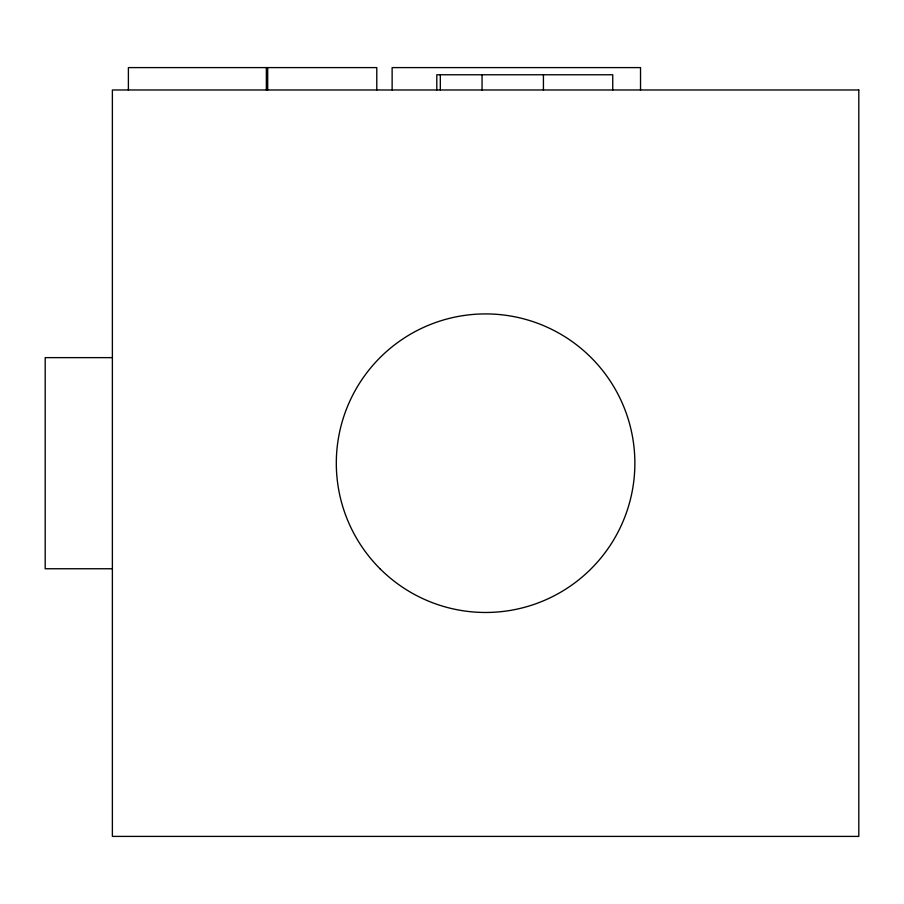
<?xml version="1.0" encoding="UTF-8"?>
<svg xmlns="http://www.w3.org/2000/svg" width="904" height="904" viewBox="0 0 904 904"><rect width="100%" height="100%" fill="white"/><g stroke="black" fill="none" stroke-linecap="round" stroke-linejoin="round"><path stroke-width="1.36" d="M112.378 357.634L45.2 357.634L45.2 568.752L112.378 568.752M640.529 89.982L640.529 67.597L392.133 67.597L392.133 89.982M612.742 89.982L612.742 74.761L436.801 74.761L436.801 89.982M543.428 74.761L543.428 89.982M482.058 74.761L482.058 89.982M440.316 74.761L440.316 89.982M376.787 89.982L376.787 67.597L128.391 67.597L128.391 89.982M267.686 67.597L267.686 89.982M266.352 67.597L266.352 89.982M858.8 89.982L112.378 89.982L112.378 836.403L858.8 836.403L858.8 89.982M380.03 568.752A149.284 149.284 0 0 0 629.783 501.833A149.284 149.284 0 0 0 446.949 318.999A149.284 149.284 0 0 0 380.03 568.752"/></g></svg>
